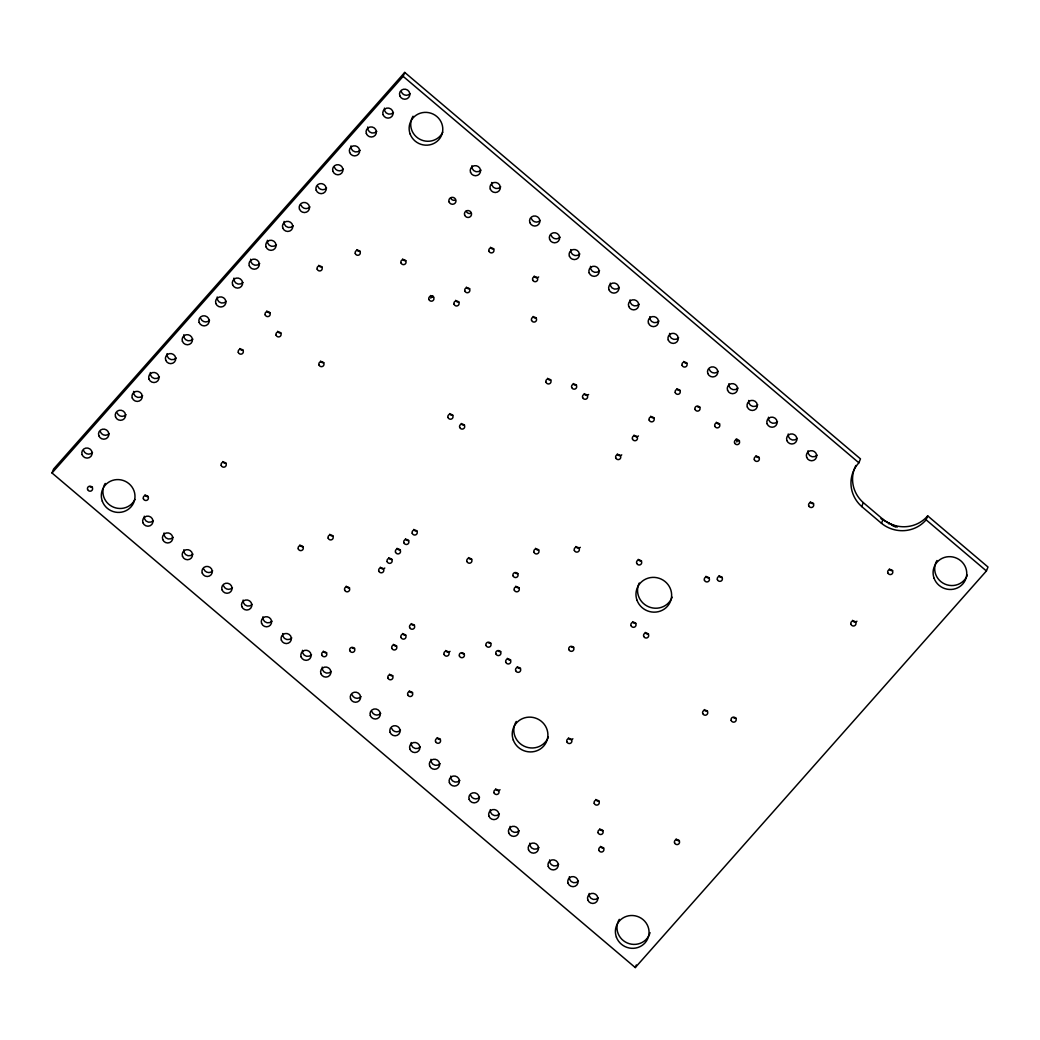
<?xml version="1.0" encoding="UTF-8"?>
<svg xmlns="http://www.w3.org/2000/svg" width="1040" height="1040" viewBox="0 0 1040 1040"><rect width="100%" height="100%" fill="white"/><g stroke="black" fill="none" stroke-linecap="round" stroke-linejoin="round"><path stroke-width="1.5" d="M736.827 441.987L737.113 439.114M52 472.979L53.586 469.04L404.729 72.423L860.47 458.874L858.884 462.813A31.876 30.784 21.9 0 0 861.718 506.545L881.491 523.315A31.876 30.784 21.9 0 0 926.107 519.818L986.414 570.96L635.271 967.577L52 472.979L403.143 76.362L404.729 72.423M635.271 967.577L636.324 964.951M861.718 506.545L863.291 502.606A31.876 30.784 21.9 0 1 855.855 465.478M881.491 523.315L883.064 519.376A31.876 30.784 21.9 0 0 927.693 515.879L988 567.021L986.414 570.96M888.706 523.822L888.953 523.198L880.971 518.635M926.107 519.818L927.693 515.879M430.742 298.103L432.861 295.711M888.953 523.198L897.325 527.033M891.501 525.109L895.687 527.02M403.143 76.362L858.884 462.813M863.291 502.606L883.064 519.376M548.392 736.97A17.927 17.316 21.9 0 1 524.043 746.148A17.927 17.316 21.9 0 1 516.243 721.448M408.772 540.423A2.6 2.509 21.9 0 1 405.457 538.824M967.317 575.159A16.913 16.328 21.9 0 1 947.102 584.883A16.913 16.328 21.9 0 1 934.947 565.838M935.259 564.486A16.913 16.328 21.9 0 1 936.975 560.521M722.293 577.291A2.6 2.509 21.9 0 1 718.978 575.692M650.052 932.646A16.913 16.328 21.9 0 1 627.302 942.981A16.913 16.328 21.9 0 1 619.281 919.36M159.393 376.909A5.2 5.031 21.9 0 1 150.332 372.541M813.618 503.464A2.6 2.509 21.9 0 1 810.303 501.865M142.662 395.785A5.2 5.031 21.9 0 1 133.614 391.417M134.966 499.421A16.913 16.328 21.9 0 1 103.168 488.774M103.48 487.422A16.913 16.328 21.9 0 1 105.209 483.444M892.697 570.531A2.6 2.509 21.9 0 1 889.382 568.932M417.131 530.985A2.6 2.509 21.9 0 1 413.816 529.386M686.985 363.025A2.6 2.509 21.9 0 1 683.67 361.426M442.78 132.197A16.913 16.328 21.9 0 1 410.982 121.537M411.294 120.185A16.913 16.328 21.9 0 1 413.023 116.22M510.679 659.906A2.6 2.509 21.9 0 1 507.364 658.307M322.101 266.89A2.6 2.509 21.9 0 1 318.786 265.291M226.122 463.125A2.6 2.509 21.9 0 1 222.807 461.526M440.453 739.232A2.6 2.509 21.9 0 1 437.138 737.633M635.908 623.246A2.6 2.509 21.9 0 1 632.593 621.647M598.221 897.806A5.2 5.031 21.9 0 1 589.16 893.438M580.333 547.352A2.6 2.509 21.9 0 1 575.926 546.481M384.787 568.035A2.6 2.509 21.9 0 1 380.38 567.151M125.944 414.674A5.2 5.031 21.9 0 1 117.117 412.919M148.278 496.444A2.6 2.509 21.9 0 1 144.976 494.845M709.319 577.876A2.6 2.509 21.9 0 1 706.004 576.277M707.603 711.165A2.6 2.509 21.9 0 1 704.301 709.566M519.181 587.756A2.6 2.509 21.9 0 1 515.866 586.157M450.047 651.365A2.6 2.509 21.9 0 1 445.64 650.481M550.901 379.886A2.6 2.509 21.9 0 1 547.586 378.287M405.873 635.076A2.6 2.509 21.9 0 1 402.558 633.477M458.965 301.925A2.6 2.509 21.9 0 1 455.65 300.326M599.144 801.047A2.6 2.509 21.9 0 1 595.829 799.448M354.679 648.31A2.6 2.509 21.9 0 1 352.131 647.803M92.508 452.452A5.2 5.031 21.9 0 1 83.681 450.697M280.982 332.865A2.6 2.509 21.9 0 1 277.667 331.266M414.531 625.183A2.6 2.509 21.9 0 1 411.216 623.584M648.557 633.984A2.6 2.509 21.9 0 1 645.255 632.385M736.073 718.107A2.6 2.509 21.9 0 1 733.525 717.6M520.572 668.291A2.6 2.509 21.9 0 1 517.257 666.692M500.032 789.75A2.6 2.509 21.9 0 1 495.625 788.879M92.482 487.149A2.6 2.509 21.9 0 1 89.934 486.642M109.226 433.563A5.2 5.031 21.9 0 1 100.399 431.808M588.614 394.511A2.6 2.509 21.9 0 1 584.207 393.627M392.847 675.714A2.6 2.509 21.9 0 1 389.532 674.115M536.432 318.032A2.6 2.509 21.9 0 1 533.13 316.433M538.668 276.939A2.6 2.509 21.9 0 1 534.248 276.055M464.308 653.64A2.6 2.509 21.9 0 1 461.76 653.133M603.785 847.977A2.6 2.509 21.9 0 1 600.483 846.378M493.844 248.846A2.6 2.509 21.9 0 1 490.529 247.247M578.448 881.049A5.2 5.031 21.9 0 1 569.387 876.681M471.809 559.156A2.6 2.509 21.9 0 1 468.494 557.557M572.871 738.764A2.6 2.509 21.9 0 1 568.451 737.893M517.959 573.495A2.6 2.509 21.9 0 1 515.411 572.988M573.781 647.283A2.6 2.509 21.9 0 1 571.233 646.776M679.432 840.541A2.6 2.509 21.9 0 1 676.117 838.942M759.239 457.353A2.6 2.509 21.9 0 1 755.924 455.754M396.708 645.931A2.6 2.509 21.9 0 1 393.393 644.332M739.466 440.596A2.6 2.509 21.9 0 1 736.151 438.997M349.557 587.756A2.6 2.509 21.9 0 1 346.242 586.157M817.063 455.13A5.2 5.031 21.9 0 1 808.002 450.762M719.693 423.826A2.6 2.509 21.9 0 1 716.378 422.227M293.163 225.81A5.2 5.031 21.9 0 1 284.102 221.442M226.278 301.353A5.2 5.031 21.9 0 1 217.217 296.985M470.769 213.369A3.588 3.458 21.9 0 1 466.206 211.172M699.92 407.056A2.6 2.509 21.9 0 1 697.372 406.549M455.208 200.174A3.588 3.458 21.9 0 1 450.645 197.964M680.147 390.299A2.6 2.509 21.9 0 1 676.845 388.7M500.708 186.875A5.2 5.031 21.9 0 1 491.66 182.507M638.456 435.955A2.6 2.509 21.9 0 1 634.049 435.071M480.935 170.105A5.2 5.031 21.9 0 1 471.887 165.737M621.738 454.844A2.6 2.509 21.9 0 1 617.331 453.96M599.56 270.712A5.2 5.031 21.9 0 1 590.512 266.344M654.082 417.781A2.6 2.509 21.9 0 1 650.767 416.182M619.333 287.469A5.2 5.031 21.9 0 1 610.285 283.101M603.018 830.466A2.6 2.509 21.9 0 1 599.703 828.867M410.202 93.6A5.2 5.031 21.9 0 1 401.375 91.845M192.894 554.112A5.2 5.031 21.9 0 1 183.833 549.744M259.714 263.588A5.2 5.031 21.9 0 1 250.666 259.22M777.517 421.603A5.2 5.031 21.9 0 1 768.456 417.235M757.744 404.833A5.2 5.031 21.9 0 1 748.696 400.465M360.191 251.238A2.6 2.509 21.9 0 1 356.876 249.639M376.766 131.378A5.2 5.031 21.9 0 1 367.718 127.01M405.912 260.572A2.6 2.509 21.9 0 1 402.597 258.973M718.198 371.306A5.2 5.031 21.9 0 1 709.371 369.538M737.971 388.063A5.2 5.031 21.9 0 1 728.923 383.695M464.568 425.061A2.6 2.509 21.9 0 1 461.266 423.462M797.29 438.373A5.2 5.031 21.9 0 1 788.229 433.992M452.894 415.155A2.6 2.509 21.9 0 1 449.579 413.556M303.173 546.559A2.6 2.509 21.9 0 1 299.858 544.96M856.947 621.218A2.6 2.509 21.9 0 1 852.527 620.334M459.81 780.442A5.2 5.031 21.9 0 1 450.762 776.074M333.086 535.86A2.6 2.509 21.9 0 1 329.771 534.261M440.037 763.685A5.2 5.031 21.9 0 1 430.989 759.317M420.264 746.915A5.2 5.031 21.9 0 1 411.216 742.547M500.799 651.521A2.6 2.509 21.9 0 1 498.251 651.014M400.491 730.145A5.2 5.031 21.9 0 1 391.664 728.39M326.69 652.691A2.6 2.509 21.9 0 1 323.375 651.092M380.718 713.388A5.2 5.031 21.9 0 1 371.891 711.62M392.054 559.312A2.6 2.509 21.9 0 1 388.739 557.713M232.44 587.639A5.2 5.031 21.9 0 1 223.6 585.884M252.2 604.409A5.2 5.031 21.9 0 1 243.152 600.041M271.973 621.166A5.2 5.031 21.9 0 1 262.925 616.798M291.746 637.936A5.2 5.031 21.9 0 1 282.698 633.568M490.906 643.136A2.6 2.509 21.9 0 1 488.358 642.629M311.519 654.706A5.2 5.031 21.9 0 1 302.471 650.338M412.607 692.484A2.6 2.509 21.9 0 1 409.305 690.885M576.563 385.125A2.6 2.509 21.9 0 1 573.248 383.526M270.075 312.559A2.6 2.509 21.9 0 1 266.76 310.96M641.576 560.937A2.6 2.509 21.9 0 1 638.261 559.338M560.027 237.172A5.2 5.031 21.9 0 1 551.2 235.417M400.413 549.874A2.6 2.509 21.9 0 1 397.098 548.275M540.254 220.415A5.2 5.031 21.9 0 1 531.427 218.647M579.787 253.942A5.2 5.031 21.9 0 1 570.739 249.574M479.583 797.212A5.2 5.031 21.9 0 1 470.756 795.457M153.348 520.572A5.2 5.031 21.9 0 1 144.3 516.204M173.121 537.342A5.2 5.031 21.9 0 1 164.06 532.974M678.652 337.766A5.2 5.031 21.9 0 1 669.604 333.398M192.829 339.131A5.2 5.031 21.9 0 1 183.781 334.763M176.111 358.02A5.2 5.031 21.9 0 1 167.063 353.652M360.945 696.618A5.2 5.031 21.9 0 1 352.118 694.863M331.292 671.463A5.2 5.031 21.9 0 1 322.244 667.095M243.217 350.116A2.6 2.509 21.9 0 1 239.902 348.517M469.742 288.678A2.6 2.509 21.9 0 1 466.427 287.079M433.797 297.115A2.6 2.509 21.9 0 1 430.482 295.516M639.106 304.239A5.2 5.031 21.9 0 1 630.058 299.871M538.863 549.887A2.6 2.509 21.9 0 1 535.548 548.288M658.879 321.009A5.2 5.031 21.9 0 1 649.831 316.641M212.667 570.869A5.2 5.031 21.9 0 1 203.84 569.114M672.139 597.207A17.927 17.316 21.9 0 1 648.505 606.723A17.927 17.316 21.9 0 1 639.236 583.037M323.869 362.622A2.6 2.509 21.9 0 1 320.567 361.023M499.356 813.982A5.2 5.031 21.9 0 1 490.308 809.614M558.675 864.279A5.2 5.031 21.9 0 1 549.614 859.911M538.902 847.509A5.2 5.031 21.9 0 1 529.854 843.141M519.129 830.739A5.2 5.031 21.9 0 1 510.081 826.371M326.599 188.032A5.2 5.031 21.9 0 1 317.772 186.277M309.881 206.921A5.2 5.031 21.9 0 1 301.054 205.166M276.432 244.699A5.2 5.031 21.9 0 1 267.384 240.331M209.547 320.242A5.2 5.031 21.9 0 1 200.72 318.487M242.996 282.464A5.2 5.031 21.9 0 1 233.948 278.096M393.484 112.489A5.2 5.031 21.9 0 1 384.436 108.121M360.048 150.267A5.2 5.031 21.9 0 1 350.987 145.899M343.317 169.156A5.2 5.031 21.9 0 1 334.49 167.388M637.013 600.262A17.927 17.316 21.9 0 0 667.42 606.32A17.927 17.316 21.9 0 0 656.968 577.72A17.927 17.316 21.9 0 0 637.013 600.262M513.279 740.025A17.927 17.316 21.9 0 0 543.686 746.083A17.927 17.316 21.9 0 0 533.234 717.483A17.927 17.316 21.9 0 0 513.279 740.025M934.089 578.266A16.913 16.328 21.9 0 0 962.78 583.973A16.913 16.328 21.9 0 0 952.913 556.998A16.913 16.328 21.9 0 0 934.089 578.266M616.382 937.105A16.913 16.328 21.9 0 0 645.073 942.825A16.913 16.328 21.9 0 0 635.206 915.837A16.913 16.328 21.9 0 0 616.382 937.105M102.31 501.189A16.913 16.328 21.9 0 0 131.001 506.909A16.913 16.328 21.9 0 0 121.134 479.921A16.913 16.328 21.9 0 0 102.31 501.189M410.124 133.965A16.913 16.328 21.9 0 0 438.815 139.672A16.913 16.328 21.9 0 0 428.948 112.697A16.913 16.328 21.9 0 0 410.124 133.965M318.981 364.962A2.6 2.509 21.9 0 0 323.388 365.846A2.6 2.509 21.9 0 0 321.88 361.686A2.6 2.509 21.9 0 0 318.981 364.962M317.2 269.217A2.6 2.509 21.9 0 0 321.62 270.101A2.6 2.509 21.9 0 0 320.099 265.954A2.6 2.509 21.9 0 0 317.2 269.217M221.221 465.465A2.6 2.509 21.9 0 0 225.641 466.349A2.6 2.509 21.9 0 0 224.12 462.189A2.6 2.509 21.9 0 0 221.221 465.465M631.007 625.586A2.6 2.509 21.9 0 0 635.427 626.47A2.6 2.509 21.9 0 0 633.906 622.31A2.6 2.509 21.9 0 0 631.007 625.586M704.418 580.216A2.6 2.509 21.9 0 0 708.838 581.087A2.6 2.509 21.9 0 0 707.317 576.94A2.6 2.509 21.9 0 0 704.418 580.216M514.28 590.096A2.6 2.509 21.9 0 0 518.7 590.967A2.6 2.509 21.9 0 0 517.179 586.82A2.6 2.509 21.9 0 0 514.28 590.096M546 382.226A2.6 2.509 21.9 0 0 550.42 383.11A2.6 2.509 21.9 0 0 548.899 378.95A2.6 2.509 21.9 0 0 546 382.226M454.064 304.265A2.6 2.509 21.9 0 0 458.484 305.149A2.6 2.509 21.9 0 0 456.963 300.989A2.6 2.509 21.9 0 0 454.064 304.265M276.094 335.205A2.6 2.509 21.9 0 0 280.501 336.089A2.6 2.509 21.9 0 0 278.993 331.942A2.6 2.509 21.9 0 0 276.094 335.205M643.669 636.311A2.6 2.509 21.9 0 0 648.076 637.195A2.6 2.509 21.9 0 0 646.568 633.048A2.6 2.509 21.9 0 0 643.669 636.311M717.392 579.631A2.6 2.509 21.9 0 0 721.812 580.502A2.6 2.509 21.9 0 0 720.291 576.355A2.6 2.509 21.9 0 0 717.392 579.631M808.717 505.804A2.6 2.509 21.9 0 0 813.137 506.675A2.6 2.509 21.9 0 0 811.616 502.528A2.6 2.509 21.9 0 0 808.717 505.804M887.809 572.858A2.6 2.509 21.9 0 0 892.216 573.742A2.6 2.509 21.9 0 0 890.708 569.595A2.6 2.509 21.9 0 0 887.809 572.858M682.097 365.365A2.6 2.509 21.9 0 0 686.504 366.236A2.6 2.509 21.9 0 0 684.983 362.089A2.6 2.509 21.9 0 0 682.097 365.365M582.621 397.566A2.6 2.509 21.9 0 0 587.028 398.437A2.6 2.509 21.9 0 0 585.52 394.29A2.6 2.509 21.9 0 0 582.621 397.566M531.544 320.359A2.6 2.509 21.9 0 0 535.951 321.243A2.6 2.509 21.9 0 0 534.443 317.096A2.6 2.509 21.9 0 0 531.544 320.359M532.675 279.994A2.6 2.509 21.9 0 0 537.082 280.865A2.6 2.509 21.9 0 0 535.574 276.718A2.6 2.509 21.9 0 0 532.675 279.994M488.943 251.173A2.6 2.509 21.9 0 0 493.363 252.057A2.6 2.509 21.9 0 0 491.842 247.91A2.6 2.509 21.9 0 0 488.943 251.173M466.908 561.496A2.6 2.509 21.9 0 0 471.328 562.367A2.6 2.509 21.9 0 0 469.807 558.22A2.6 2.509 21.9 0 0 466.908 561.496M513.058 575.835A2.6 2.509 21.9 0 0 517.478 576.706A2.6 2.509 21.9 0 0 515.957 572.559A2.6 2.509 21.9 0 0 513.058 575.835M674.544 842.868A2.6 2.509 21.9 0 0 678.951 843.752A2.6 2.509 21.9 0 0 677.43 839.605A2.6 2.509 21.9 0 0 674.544 842.868M754.338 459.693A2.6 2.509 21.9 0 0 758.758 460.577A2.6 2.509 21.9 0 0 757.237 456.417A2.6 2.509 21.9 0 0 754.338 459.693M734.578 442.923A2.6 2.509 21.9 0 0 738.985 443.807A2.6 2.509 21.9 0 0 737.464 439.66A2.6 2.509 21.9 0 0 734.578 442.923M714.805 426.166A2.6 2.509 21.9 0 0 719.212 427.037A2.6 2.509 21.9 0 0 717.691 422.89A2.6 2.509 21.9 0 0 714.805 426.166M695.032 409.396A2.6 2.509 21.9 0 0 699.439 410.28A2.6 2.509 21.9 0 0 697.931 406.12A2.6 2.509 21.9 0 0 695.032 409.396M675.259 392.626A2.6 2.509 21.9 0 0 679.666 393.51A2.6 2.509 21.9 0 0 678.158 389.363A2.6 2.509 21.9 0 0 675.259 392.626M632.463 439.01A2.6 2.509 21.9 0 0 636.883 439.881A2.6 2.509 21.9 0 0 635.362 435.734A2.6 2.509 21.9 0 0 632.463 439.01M615.745 457.899A2.6 2.509 21.9 0 0 620.152 458.77A2.6 2.509 21.9 0 0 618.644 454.623A2.6 2.509 21.9 0 0 615.745 457.899M649.181 420.121A2.6 2.509 21.9 0 0 653.601 421.005A2.6 2.509 21.9 0 0 652.08 416.845A2.6 2.509 21.9 0 0 649.181 420.121M598.13 832.806A2.6 2.509 21.9 0 0 602.537 833.69A2.6 2.509 21.9 0 0 601.029 829.53A2.6 2.509 21.9 0 0 598.13 832.806M355.29 253.565A2.6 2.509 21.9 0 0 359.71 254.449A2.6 2.509 21.9 0 0 358.189 250.302A2.6 2.509 21.9 0 0 355.29 253.565M401.011 262.912A2.6 2.509 21.9 0 0 405.431 263.796A2.6 2.509 21.9 0 0 403.91 259.636A2.6 2.509 21.9 0 0 401.011 262.912M459.68 427.401A2.6 2.509 21.9 0 0 464.087 428.272A2.6 2.509 21.9 0 0 462.579 424.125A2.6 2.509 21.9 0 0 459.68 427.401M448.006 417.495A2.6 2.509 21.9 0 0 452.413 418.379A2.6 2.509 21.9 0 0 450.892 414.219A2.6 2.509 21.9 0 0 448.006 417.495M574.34 550.407A2.6 2.509 21.9 0 0 578.747 551.291A2.6 2.509 21.9 0 0 577.239 547.144A2.6 2.509 21.9 0 0 574.34 550.407M298.272 548.899A2.6 2.509 21.9 0 0 302.692 549.783A2.6 2.509 21.9 0 0 301.171 545.623A2.6 2.509 21.9 0 0 298.272 548.899M850.941 624.273A2.6 2.509 21.9 0 0 855.361 625.157A2.6 2.509 21.9 0 0 853.84 620.997A2.6 2.509 21.9 0 0 850.941 624.273M328.185 538.2A2.6 2.509 21.9 0 0 332.605 539.084A2.6 2.509 21.9 0 0 331.084 534.937A2.6 2.509 21.9 0 0 328.185 538.2M378.794 571.09A2.6 2.509 21.9 0 0 383.201 571.974A2.6 2.509 21.9 0 0 381.693 567.827A2.6 2.509 21.9 0 0 378.794 571.09M495.898 653.861A2.6 2.509 21.9 0 0 500.318 654.745A2.6 2.509 21.9 0 0 498.797 650.585A2.6 2.509 21.9 0 0 495.898 653.861M321.789 655.018A2.6 2.509 21.9 0 0 326.209 655.902A2.6 2.509 21.9 0 0 324.688 651.755A2.6 2.509 21.9 0 0 321.789 655.018M387.153 561.652A2.6 2.509 21.9 0 0 391.573 562.523A2.6 2.509 21.9 0 0 390.052 558.376A2.6 2.509 21.9 0 0 387.153 561.652M486.018 645.476A2.6 2.509 21.9 0 0 490.425 646.36A2.6 2.509 21.9 0 0 488.904 642.213A2.6 2.509 21.9 0 0 486.018 645.476M407.719 694.811A2.6 2.509 21.9 0 0 412.126 695.695A2.6 2.509 21.9 0 0 410.618 691.548A2.6 2.509 21.9 0 0 407.719 694.811M571.675 387.452A2.6 2.509 21.9 0 0 576.082 388.336A2.6 2.509 21.9 0 0 574.561 384.189A2.6 2.509 21.9 0 0 571.675 387.452M265.187 314.899A2.6 2.509 21.9 0 0 269.594 315.77A2.6 2.509 21.9 0 0 268.086 311.623A2.6 2.509 21.9 0 0 265.187 314.899M238.316 352.456A2.6 2.509 21.9 0 0 242.736 353.327A2.6 2.509 21.9 0 0 241.215 349.18A2.6 2.509 21.9 0 0 238.316 352.456M464.854 291.018A2.6 2.509 21.9 0 0 469.261 291.902A2.6 2.509 21.9 0 0 467.753 287.742A2.6 2.509 21.9 0 0 464.854 291.018M428.896 299.455A2.6 2.509 21.9 0 0 433.316 300.339A2.6 2.509 21.9 0 0 431.795 296.179A2.6 2.509 21.9 0 0 428.896 299.455M533.962 552.227A2.6 2.509 21.9 0 0 538.382 553.098A2.6 2.509 21.9 0 0 536.861 548.951A2.6 2.509 21.9 0 0 533.962 552.227M636.675 563.277A2.6 2.509 21.9 0 0 641.095 564.148A2.6 2.509 21.9 0 0 639.574 560.001A2.6 2.509 21.9 0 0 636.675 563.277M395.512 552.201A2.6 2.509 21.9 0 0 399.932 553.085A2.6 2.509 21.9 0 0 398.411 548.938A2.6 2.509 21.9 0 0 395.512 552.201M505.791 662.246A2.6 2.509 21.9 0 0 510.198 663.13A2.6 2.509 21.9 0 0 508.677 658.97A2.6 2.509 21.9 0 0 505.791 662.246M435.552 741.572A2.6 2.509 21.9 0 0 439.972 742.443A2.6 2.509 21.9 0 0 438.451 738.296A2.6 2.509 21.9 0 0 435.552 741.572M143.39 498.784A2.6 2.509 21.9 0 0 147.797 499.655A2.6 2.509 21.9 0 0 146.289 495.508A2.6 2.509 21.9 0 0 143.39 498.784M702.715 713.505A2.6 2.509 21.9 0 0 707.122 714.389A2.6 2.509 21.9 0 0 705.614 710.229A2.6 2.509 21.9 0 0 702.715 713.505M444.054 654.42A2.6 2.509 21.9 0 0 448.474 655.304A2.6 2.509 21.9 0 0 446.953 651.144A2.6 2.509 21.9 0 0 444.054 654.42M400.972 637.416A2.6 2.509 21.9 0 0 405.392 638.3A2.6 2.509 21.9 0 0 403.871 634.14A2.6 2.509 21.9 0 0 400.972 637.416M594.243 803.387A2.6 2.509 21.9 0 0 598.663 804.271A2.6 2.509 21.9 0 0 597.142 800.111A2.6 2.509 21.9 0 0 594.243 803.387M409.63 627.523A2.6 2.509 21.9 0 0 414.05 628.407A2.6 2.509 21.9 0 0 412.529 624.247A2.6 2.509 21.9 0 0 409.63 627.523M731.185 720.447A2.6 2.509 21.9 0 0 735.592 721.331A2.6 2.509 21.9 0 0 734.084 717.171A2.6 2.509 21.9 0 0 731.185 720.447M403.871 542.763A2.6 2.509 21.9 0 0 408.291 543.647A2.6 2.509 21.9 0 0 406.77 539.487A2.6 2.509 21.9 0 0 403.871 542.763M515.671 670.631A2.6 2.509 21.9 0 0 520.091 671.502A2.6 2.509 21.9 0 0 518.57 667.355A2.6 2.509 21.9 0 0 515.671 670.631M494.039 792.805A2.6 2.509 21.9 0 0 498.446 793.689A2.6 2.509 21.9 0 0 496.938 789.542A2.6 2.509 21.9 0 0 494.039 792.805M87.581 489.476A2.6 2.509 21.9 0 0 92.001 490.36A2.6 2.509 21.9 0 0 90.48 486.213A2.6 2.509 21.9 0 0 87.581 489.476M387.946 678.054A2.6 2.509 21.9 0 0 392.366 678.925A2.6 2.509 21.9 0 0 390.845 674.778A2.6 2.509 21.9 0 0 387.946 678.054M349.791 650.65A2.6 2.509 21.9 0 0 354.198 651.534A2.6 2.509 21.9 0 0 352.677 647.374A2.6 2.509 21.9 0 0 349.791 650.65M459.407 655.98A2.6 2.509 21.9 0 0 463.827 656.864A2.6 2.509 21.9 0 0 462.306 652.717A2.6 2.509 21.9 0 0 459.407 655.98M412.23 533.312A2.6 2.509 21.9 0 0 416.65 534.196A2.6 2.509 21.9 0 0 415.129 530.049A2.6 2.509 21.9 0 0 412.23 533.312M566.865 741.819A2.6 2.509 21.9 0 0 571.285 742.703A2.6 2.509 21.9 0 0 569.764 738.556A2.6 2.509 21.9 0 0 566.865 741.819M568.88 649.623A2.6 2.509 21.9 0 0 573.3 650.494A2.6 2.509 21.9 0 0 571.779 646.347A2.6 2.509 21.9 0 0 568.88 649.623M598.897 850.317A2.6 2.509 21.9 0 0 603.304 851.201A2.6 2.509 21.9 0 0 601.796 847.041A2.6 2.509 21.9 0 0 598.897 850.317M391.82 648.271A2.6 2.509 21.9 0 0 396.227 649.142A2.6 2.509 21.9 0 0 394.706 644.995A2.6 2.509 21.9 0 0 391.82 648.271M344.656 590.096A2.6 2.509 21.9 0 0 349.076 590.98A2.6 2.509 21.9 0 0 347.555 586.82A2.6 2.509 21.9 0 0 344.656 590.096M464.633 215.111A3.588 3.458 21.9 0 0 470.704 216.32A3.588 3.458 21.9 0 0 468.624 210.6A3.588 3.458 21.9 0 0 464.633 215.111M449.059 201.903A3.588 3.458 21.9 0 0 455.143 203.112A3.588 3.458 21.9 0 0 453.05 197.392A3.588 3.458 21.9 0 0 449.059 201.903M490.295 189.059A5.2 5.031 21.9 0 0 499.122 190.814A5.2 5.031 21.9 0 0 496.093 182.507A5.2 5.031 21.9 0 0 490.295 189.059M470.522 172.289A5.2 5.031 21.9 0 0 479.349 174.044A5.2 5.031 21.9 0 0 476.32 165.75A5.2 5.031 21.9 0 0 470.522 172.289M589.16 272.883A5.2 5.031 21.9 0 0 597.987 274.638A5.2 5.031 21.9 0 0 594.945 266.344A5.2 5.031 21.9 0 0 589.16 272.883M608.933 289.653A5.2 5.031 21.9 0 0 617.76 291.408A5.2 5.031 21.9 0 0 614.718 283.101A5.2 5.031 21.9 0 0 608.933 289.653M707.785 373.477A5.2 5.031 21.9 0 0 716.612 375.232A5.2 5.031 21.9 0 0 713.583 366.938A5.2 5.031 21.9 0 0 707.785 373.477M727.558 390.247A5.2 5.031 21.9 0 0 736.385 392.002A5.2 5.031 21.9 0 0 733.356 383.708A5.2 5.031 21.9 0 0 727.558 390.247M747.331 407.017A5.2 5.031 21.9 0 0 756.158 408.772A5.2 5.031 21.9 0 0 753.129 400.465A5.2 5.031 21.9 0 0 747.331 407.017M767.104 423.774A5.2 5.031 21.9 0 0 775.931 425.542A5.2 5.031 21.9 0 0 772.902 417.235A5.2 5.031 21.9 0 0 767.104 423.774M786.877 440.544A5.2 5.031 21.9 0 0 795.704 442.299A5.2 5.031 21.9 0 0 792.662 434.005A5.2 5.031 21.9 0 0 786.877 440.544M806.65 457.314A5.2 5.031 21.9 0 0 815.477 459.069A5.2 5.031 21.9 0 0 812.435 450.762A5.2 5.031 21.9 0 0 806.65 457.314M182.481 556.283A5.2 5.031 21.9 0 0 191.308 558.038A5.2 5.031 21.9 0 0 188.266 549.744A5.2 5.031 21.9 0 0 182.481 556.283M449.397 782.626A5.2 5.031 21.9 0 0 458.224 784.381A5.2 5.031 21.9 0 0 455.195 776.087A5.2 5.031 21.9 0 0 449.397 782.626M429.624 765.856A5.2 5.031 21.9 0 0 438.451 767.611A5.2 5.031 21.9 0 0 435.422 759.317A5.2 5.031 21.9 0 0 429.624 765.856M409.864 749.086A5.2 5.031 21.9 0 0 418.691 750.854A5.2 5.031 21.9 0 0 415.649 742.547A5.2 5.031 21.9 0 0 409.864 749.086M390.091 732.329A5.2 5.031 21.9 0 0 398.918 734.084A5.2 5.031 21.9 0 0 395.876 725.79A5.2 5.031 21.9 0 0 390.091 732.329M370.318 715.559A5.2 5.031 21.9 0 0 379.145 717.314A5.2 5.031 21.9 0 0 376.103 709.02A5.2 5.031 21.9 0 0 370.318 715.559M350.545 698.789A5.2 5.031 21.9 0 0 359.372 700.557A5.2 5.031 21.9 0 0 356.33 692.25A5.2 5.031 21.9 0 0 350.545 698.789M320.879 673.647A5.2 5.031 21.9 0 0 329.706 675.402A5.2 5.031 21.9 0 0 326.677 667.108A5.2 5.031 21.9 0 0 320.879 673.647M301.106 656.877A5.2 5.031 21.9 0 0 309.933 658.632A5.2 5.031 21.9 0 0 306.904 650.338A5.2 5.031 21.9 0 0 301.106 656.877M281.346 640.107A5.2 5.031 21.9 0 0 290.173 641.875A5.2 5.031 21.9 0 0 287.131 633.568A5.2 5.031 21.9 0 0 281.346 640.107M261.573 623.35A5.2 5.031 21.9 0 0 270.4 625.105A5.2 5.031 21.9 0 0 267.358 616.798A5.2 5.031 21.9 0 0 261.573 623.35M241.8 606.58A5.2 5.031 21.9 0 0 250.627 608.335A5.2 5.031 21.9 0 0 247.585 600.041A5.2 5.031 21.9 0 0 241.8 606.58M222.027 589.81A5.2 5.031 21.9 0 0 230.854 591.578A5.2 5.031 21.9 0 0 227.812 583.271A5.2 5.031 21.9 0 0 222.027 589.81M628.706 306.41A5.2 5.031 21.9 0 0 637.533 308.178A5.2 5.031 21.9 0 0 634.491 299.871A5.2 5.031 21.9 0 0 628.706 306.41M648.466 323.18A5.2 5.031 21.9 0 0 657.293 324.935A5.2 5.031 21.9 0 0 654.264 316.641A5.2 5.031 21.9 0 0 648.466 323.18M202.254 573.053A5.2 5.031 21.9 0 0 211.081 574.808A5.2 5.031 21.9 0 0 208.039 566.501A5.2 5.031 21.9 0 0 202.254 573.053M549.614 239.356A5.2 5.031 21.9 0 0 558.441 241.111A5.2 5.031 21.9 0 0 555.399 232.804A5.2 5.031 21.9 0 0 549.614 239.356M529.841 222.586A5.2 5.031 21.9 0 0 538.668 224.341A5.2 5.031 21.9 0 0 535.626 216.047A5.2 5.031 21.9 0 0 529.841 222.586M569.387 256.113A5.2 5.031 21.9 0 0 578.214 257.881A5.2 5.031 21.9 0 0 575.172 249.574A5.2 5.031 21.9 0 0 569.387 256.113M488.943 816.153A5.2 5.031 21.9 0 0 497.77 817.921A5.2 5.031 21.9 0 0 494.741 809.614A5.2 5.031 21.9 0 0 488.943 816.153M142.935 522.756A5.2 5.031 21.9 0 0 151.762 524.511A5.2 5.031 21.9 0 0 148.733 516.204A5.2 5.031 21.9 0 0 142.935 522.756M162.708 539.513A5.2 5.031 21.9 0 0 171.535 541.281A5.2 5.031 21.9 0 0 168.506 532.974A5.2 5.031 21.9 0 0 162.708 539.513M469.17 799.396A5.2 5.031 21.9 0 0 477.997 801.151A5.2 5.031 21.9 0 0 474.968 792.844A5.2 5.031 21.9 0 0 469.17 799.396M668.239 339.95A5.2 5.031 21.9 0 0 677.066 341.705A5.2 5.031 21.9 0 0 674.037 333.411A5.2 5.031 21.9 0 0 668.239 339.95M182.416 341.302A5.2 5.031 21.9 0 0 191.243 343.07A5.2 5.031 21.9 0 0 188.214 334.763A5.2 5.031 21.9 0 0 182.416 341.302M165.698 360.191A5.2 5.031 21.9 0 0 174.525 361.946A5.2 5.031 21.9 0 0 171.496 353.652A5.2 5.031 21.9 0 0 165.698 360.191M148.98 379.08A5.2 5.031 21.9 0 0 157.807 380.835A5.2 5.031 21.9 0 0 154.765 372.541A5.2 5.031 21.9 0 0 148.98 379.08M132.262 397.969A5.2 5.031 21.9 0 0 141.089 399.724A5.2 5.031 21.9 0 0 138.047 391.43A5.2 5.031 21.9 0 0 132.262 397.969M115.531 416.858A5.2 5.031 21.9 0 0 124.358 418.613A5.2 5.031 21.9 0 0 121.329 410.306A5.2 5.031 21.9 0 0 115.531 416.858M98.813 435.734A5.2 5.031 21.9 0 0 107.64 437.502A5.2 5.031 21.9 0 0 104.611 429.195A5.2 5.031 21.9 0 0 98.813 435.734M82.095 454.623A5.2 5.031 21.9 0 0 90.922 456.391A5.2 5.031 21.9 0 0 87.893 448.084A5.2 5.031 21.9 0 0 82.095 454.623M587.808 899.99A5.2 5.031 21.9 0 0 596.635 901.745A5.2 5.031 21.9 0 0 593.593 893.438A5.2 5.031 21.9 0 0 587.808 899.99M568.035 883.22A5.2 5.031 21.9 0 0 576.862 884.975A5.2 5.031 21.9 0 0 573.82 876.681A5.2 5.031 21.9 0 0 568.035 883.22M548.262 866.45A5.2 5.031 21.9 0 0 557.089 868.218A5.2 5.031 21.9 0 0 554.06 859.911A5.2 5.031 21.9 0 0 548.262 866.45M528.489 849.693A5.2 5.031 21.9 0 0 537.316 851.448A5.2 5.031 21.9 0 0 534.287 843.141A5.2 5.031 21.9 0 0 528.489 849.693M508.716 832.923A5.2 5.031 21.9 0 0 517.543 834.678A5.2 5.031 21.9 0 0 514.514 826.384A5.2 5.031 21.9 0 0 508.716 832.923M316.186 190.216A5.2 5.031 21.9 0 0 325.013 191.971A5.2 5.031 21.9 0 0 321.984 183.677A5.2 5.031 21.9 0 0 316.186 190.216M299.468 209.105A5.2 5.031 21.9 0 0 308.295 210.86A5.2 5.031 21.9 0 0 305.266 202.553A5.2 5.031 21.9 0 0 299.468 209.105M266.032 246.87A5.2 5.031 21.9 0 0 274.859 248.638A5.2 5.031 21.9 0 0 271.817 240.331A5.2 5.031 21.9 0 0 266.032 246.87M199.147 322.426A5.2 5.031 21.9 0 0 207.974 324.181A5.2 5.031 21.9 0 0 204.932 315.874A5.2 5.031 21.9 0 0 199.147 322.426M282.75 227.981A5.2 5.031 21.9 0 0 291.577 229.749A5.2 5.031 21.9 0 0 288.535 221.442A5.2 5.031 21.9 0 0 282.75 227.981M215.865 303.537A5.2 5.031 21.9 0 0 224.692 305.292A5.2 5.031 21.9 0 0 221.65 296.985A5.2 5.031 21.9 0 0 215.865 303.537M232.583 284.648A5.2 5.031 21.9 0 0 241.41 286.403A5.2 5.031 21.9 0 0 238.381 278.109A5.2 5.031 21.9 0 0 232.583 284.648M249.301 265.759A5.2 5.031 21.9 0 0 258.128 267.514A5.2 5.031 21.9 0 0 255.099 259.22A5.2 5.031 21.9 0 0 249.301 265.759M399.802 95.784A5.2 5.031 21.9 0 0 408.629 97.539A5.2 5.031 21.9 0 0 405.587 89.232A5.2 5.031 21.9 0 0 399.802 95.784M383.071 114.673A5.2 5.031 21.9 0 0 391.898 116.428A5.2 5.031 21.9 0 0 388.869 108.121A5.2 5.031 21.9 0 0 383.071 114.673M366.353 133.549A5.2 5.031 21.9 0 0 375.18 135.317A5.2 5.031 21.9 0 0 372.151 127.01A5.2 5.031 21.9 0 0 366.353 133.549M349.635 152.438A5.2 5.031 21.9 0 0 358.462 154.193A5.2 5.031 21.9 0 0 355.42 145.899A5.2 5.031 21.9 0 0 349.635 152.438M332.917 171.327A5.2 5.031 21.9 0 0 341.744 173.082A5.2 5.031 21.9 0 0 338.702 164.788A5.2 5.031 21.9 0 0 332.917 171.327"/></g></svg>
